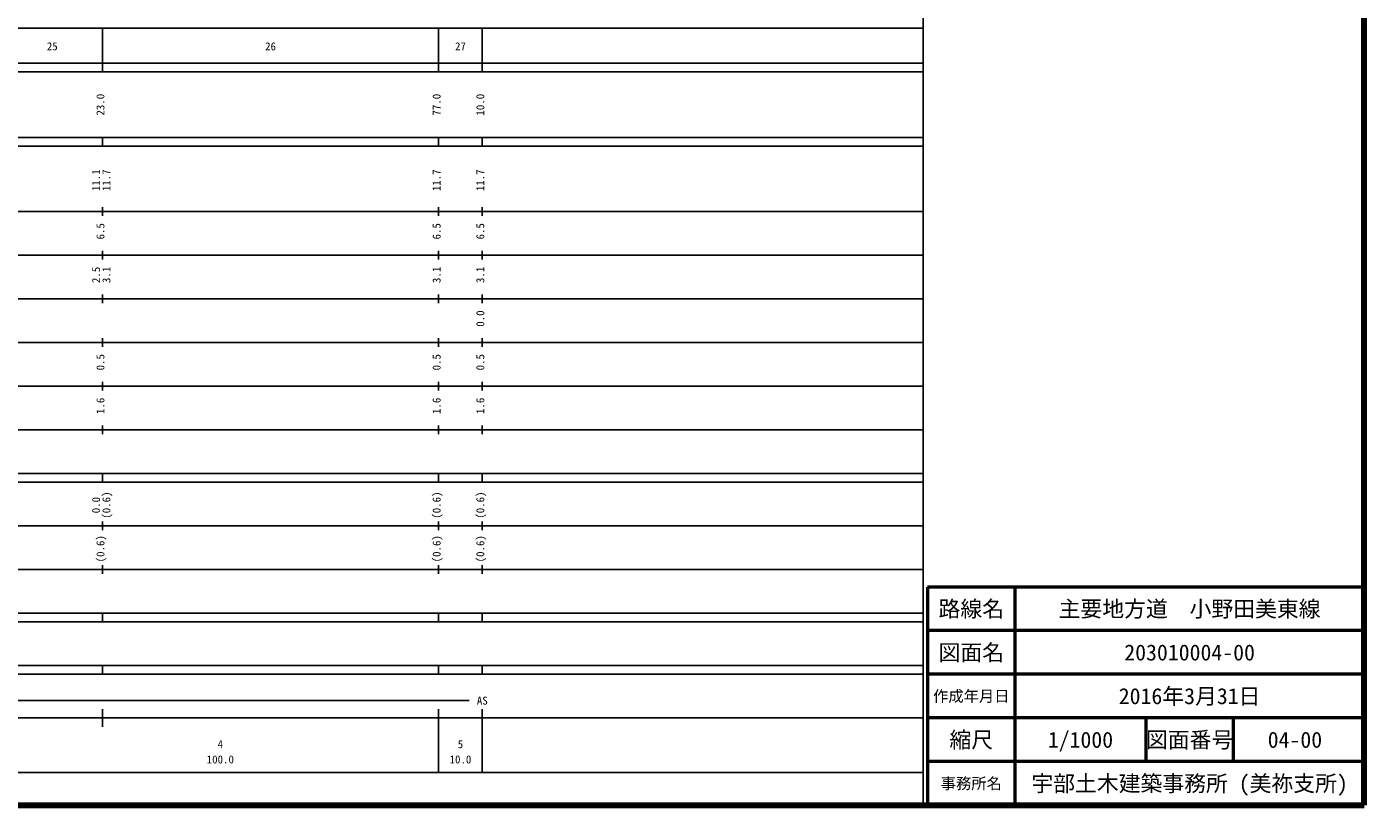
# Model space of a CAD drawing. Units: millimetres, scale not verified. Extents: x 40000 to 680000, y 20000 to 380000.
# Drawn here: x 373665 to 680000, y 20000 to 198357 of the extents above; entities that cross this region are included whole.
import ezdxf
from ezdxf.enums import TextEntityAlignment as Align

# ---------------------------------------------------------------- set-up
doc = ezdxf.new("R2010")
doc.units = ezdxf.units.MM
doc.header["$LTSCALE"] = 1000
for name, color, linetype, lineweight in [('M-TTL', 2, 'Continuous', 140), ('M-TTL-BAND', 7, 'Continuous', 25), ('M-TTL-FRAM', 2, 'Continuous', 50), ('M-TTL-LINE', 7, 'Continuous', 50)]:
    doc.layers.add(name, color=color, linetype=linetype, lineweight=lineweight)
doc.layers.add('M-TTL-TXT', color=7, linetype='Continuous')
doc.styles.add('ＭＳ ゴシック', font='')
doc.styles.get('ＭＳ ゴシック').set_extended_font_data('MS Gothic')

msp = doc.modelspace()

# ---------------------------------------------------------------- linework, layer by layer
at = {"layer": 'M-TTL'}
for p, q in [((680000, 20000), (680000, 380000)), ((40000, 20000), (680000, 20000))]:
    msp.add_line(p, q, dxfattribs=at)
at = {"layer": 'M-TTL-BAND'}
for p, q in [((579000, 20000), (579000, 370000)), ((68000, 198000), (579000, 198000)), ((391000, 188000), (391000, 198000)), ((468000, 188000), (468000, 198000)), ((478000, 188000), (478000, 198000)), ((40000, 190000), (579000, 190000)), ((40000, 188000), (579000, 188000)), ((40000, 173000), (579000, 173000)), ((391000, 171000), (391000, 173000)), ((468000, 171000), (468000, 173000)), ((478000, 171000), (478000, 173000)), ((40000, 171000), (579000, 171000)), ((391000, 155000), (391000, 157000)), ((468000, 155000), (468000, 157000)), ((478000, 155000), (478000, 157000)), ((40000, 156000), (579000, 156000)), ((46000, 146000), (579000, 146000)), ((391000, 145000), (391000, 147000)), ((468000, 145000), (468000, 147000)), ((478000, 145000), (478000, 147000)), ((52000, 136000), (579000, 136000)), ((391000, 135000), (391000, 137000)), ((468000, 135000), (468000, 137000)), ((478000, 135000), (478000, 137000)), ((46000, 126000), (579000, 126000)), ((391000, 125000), (391000, 127000)), ((468000, 125000), (468000, 127000)), ((478000, 125000), (478000, 127000)), ((391000, 115000), (391000, 117000)), ((468000, 115000), (468000, 117000)), ((478000, 115000), (478000, 117000)), ((52000, 116000), (579000, 116000)), ((46000, 106000), (579000, 106000)), ((391000, 105000), (391000, 107000)), ((468000, 105000), (468000, 107000)), ((478000, 105000), (478000, 107000)), ((40000, 96000), (579000, 96000)), ((391000, 94000), (391000, 96000)), ((468000, 94000), (468000, 96000)), ((478000, 94000), (478000, 96000)), ((40000, 94000), (579000, 94000)), ((49000, 84000), (579000, 84000)), ((391000, 83000), (391000, 85000)), ((468000, 83000), (468000, 85000)), ((478000, 83000), (478000, 85000)), ((40000, 74000), (579000, 74000)), ((391000, 73000), (391000, 75000)), ((468000, 73000), (468000, 75000)), ((478000, 73000), (478000, 75000)), ((40000, 64000), (579000, 64000)), ((40000, 62000), (579000, 62000)), ((391000, 62000), (391000, 64000)), ((468000, 62000), (468000, 64000)), ((478000, 62000), (478000, 64000)), ((40000, 52000), (579000, 52000)), ((40000, 50000), (579000, 50000)), ((391000, 50000), (391000, 52000)), ((468000, 50000), (468000, 52000)), ((478000, 50000), (478000, 52000)), ((71000, 44000), (475000, 44000)), ((40000, 40000), (579000, 40000)), ((391000, 38000), (391000, 42000)), ((468000, 27500), (468000, 42000)), ((478000, 27500), (478000, 42000)), ((68000, 27500), (579000, 27500))]:
    msp.add_line(p, q, dxfattribs=at)
at = {"layer": 'M-TTL-FRAM'}
for p, q in [((680000, 70000), (580000, 70000)), ((580000, 70000), (580000, 20000))]:
    msp.add_line(p, q, dxfattribs=at)
at = {"layer": 'M-TTL-LINE'}
for p, q in [((600000, 70000), (600000, 20000)), ((680000, 60000), (580000, 60000)), ((680000, 50000), (580000, 50000)), ((680000, 40000), (580000, 40000)), ((630000, 40000), (630000, 30000)), ((650000, 40000), (650000, 30000)), ((680000, 30000), (580000, 30000))]:
    msp.add_line(p, q, dxfattribs=at)

# ---------------------------------------------------------------- texts
at = {"layer": 'M-TTL-BAND', "style": 'ＭＳ ゴシック'}
for s, p in [('25', (379500, 192405)), ('26', (429500, 192405)), ('27', (473000, 192405)), ('AS', (478000, 42500)), ('4', (418000, 32523)), ('5', (473000, 32523)), ('100.0', (418000, 29033)), ('10.0', (473000, 29033))]:
    msp.add_text(s, height=1833, dxfattribs=at).set_placement(p, align=Align.BOTTOM_CENTER)
for s, p in [('23.0', (392000, 180500)), ('77.0', (469000, 180500)), ('10.0', (479000, 180500)), ('11.1', (391000, 163174)), ('11.7', (393370, 163174)), ('11.7', (469000, 163174)), ('11.7', (479000, 163174)), ('6.5', (392000, 151500)), ('6.5', (469000, 151500)), ('6.5', (479000, 151500)), ('2.5', (391000, 141500)), ('3.1', (393370, 141500)), ('3.1', (469000, 141500)), ('3.1', (479000, 141500)), ('0.0', (479000, 131500)), ('0.5', (392000, 121500)), ('0.5', (469000, 121500)), ('0.5', (479000, 121500)), ('1.6', (392000, 111500)), ('1.6', (469000, 111500)), ('1.6', (479000, 111500)), ('0.0', (391000, 88764)), ('(0.6)', (393370, 88764)), ('(0.6)', (469000, 88764)), ('(0.6)', (479000, 88764)), ('(0.6)', (392000, 78764)), ('(0.6)', (469000, 78764)), ('(0.6)', (479000, 78764))]:
    msp.add_text(s, height=1833, rotation=90, dxfattribs=at).set_placement(p, align=Align.BOTTOM_CENTER)
at = {"layer": 'M-TTL-TXT', "style": 'ＭＳ ゴシック'}
for s, height, p in [('路線名', 3666, (590000, 65000)), ('路線名', 3666, (590000, 65000)), ('主要地方道\u3000小野田美東線', 3666, (640000, 65000)), ('図面名', 3666, (590000, 55000)), ('図面名', 3666, (590000, 55000)), ('203010004-00', 3666, (640000, 55000)), ('作成年月日', 2566, (590000, 45000)), ('作成年月日', 2566, (590000, 45000)), ('2016年3月31日', 3666, (640000, 45000)), ('縮尺', 3666, (590000, 35000)), ('縮尺', 3666, (590000, 35000)), ('1/1000', 3666, (615000, 35000)), ('図面番号', 3666, (640000, 35000)), ('図面番号', 3666, (640000, 35000)), ('04-00', 3666, (664125, 35000)), ('事務所名', 2566, (590000, 25000)), ('事務所名', 2566, (590000, 25000)), ('宇部土木建築事務所 (美祢支所)', 3666, (640000, 25000))]:
    msp.add_text(s, height=height, dxfattribs=at).set_placement(p, align=Align.MIDDLE_CENTER)

doc.saveas('drawing.dxf')
